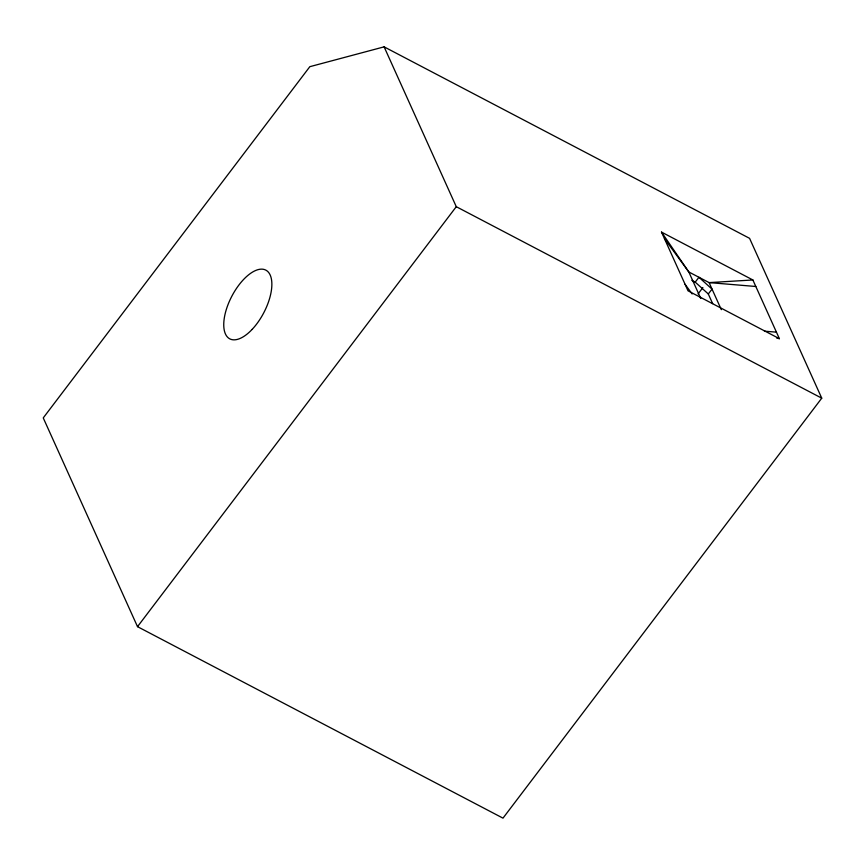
<?xml version="1.0" encoding="UTF-8"?>
<svg xmlns="http://www.w3.org/2000/svg" width="865" height="865" viewBox="0 0 865 865"><rect width="100%" height="100%" fill="white"/><g stroke="black" fill="none" stroke-linecap="round" stroke-linejoin="round"><path stroke-width="1.3" d="M137.513 626.66L456.277 206.692L384.114 46.851L309.832 66.681L43.25 417.903L137.513 626.66L502.987 818.149L821.75 398.17L749.577 238.34L384.114 46.851M698.077 293.905L702.867 287.591M691.816 280.346L695.201 282.12L698.963 277.287L712.057 289.137L708.294 293.959L712.663 303.647M776.781 338.139L779.387 338.68L752.874 279.968L709.105 282.606L688.81 271.967L664.461 238.621M755.826 286.488L709.105 282.606L721.334 309.67M764.433 331.165L776.446 332.16M779.387 338.68L688.021 290.813L661.509 232.101L752.874 279.968M456.277 206.692L821.75 398.17M695.201 282.12L708.294 293.959M685.08 284.293L692.141 293.97M661.509 232.101L688.81 271.967L700.747 298.414M252.104 329.424A38.806 17.992 -62.3 0 0 266.117 270.291A38.806 17.992 -62.3 0 0 225.149 313.757A38.806 17.992 -62.3 0 0 252.104 329.424"/></g></svg>
